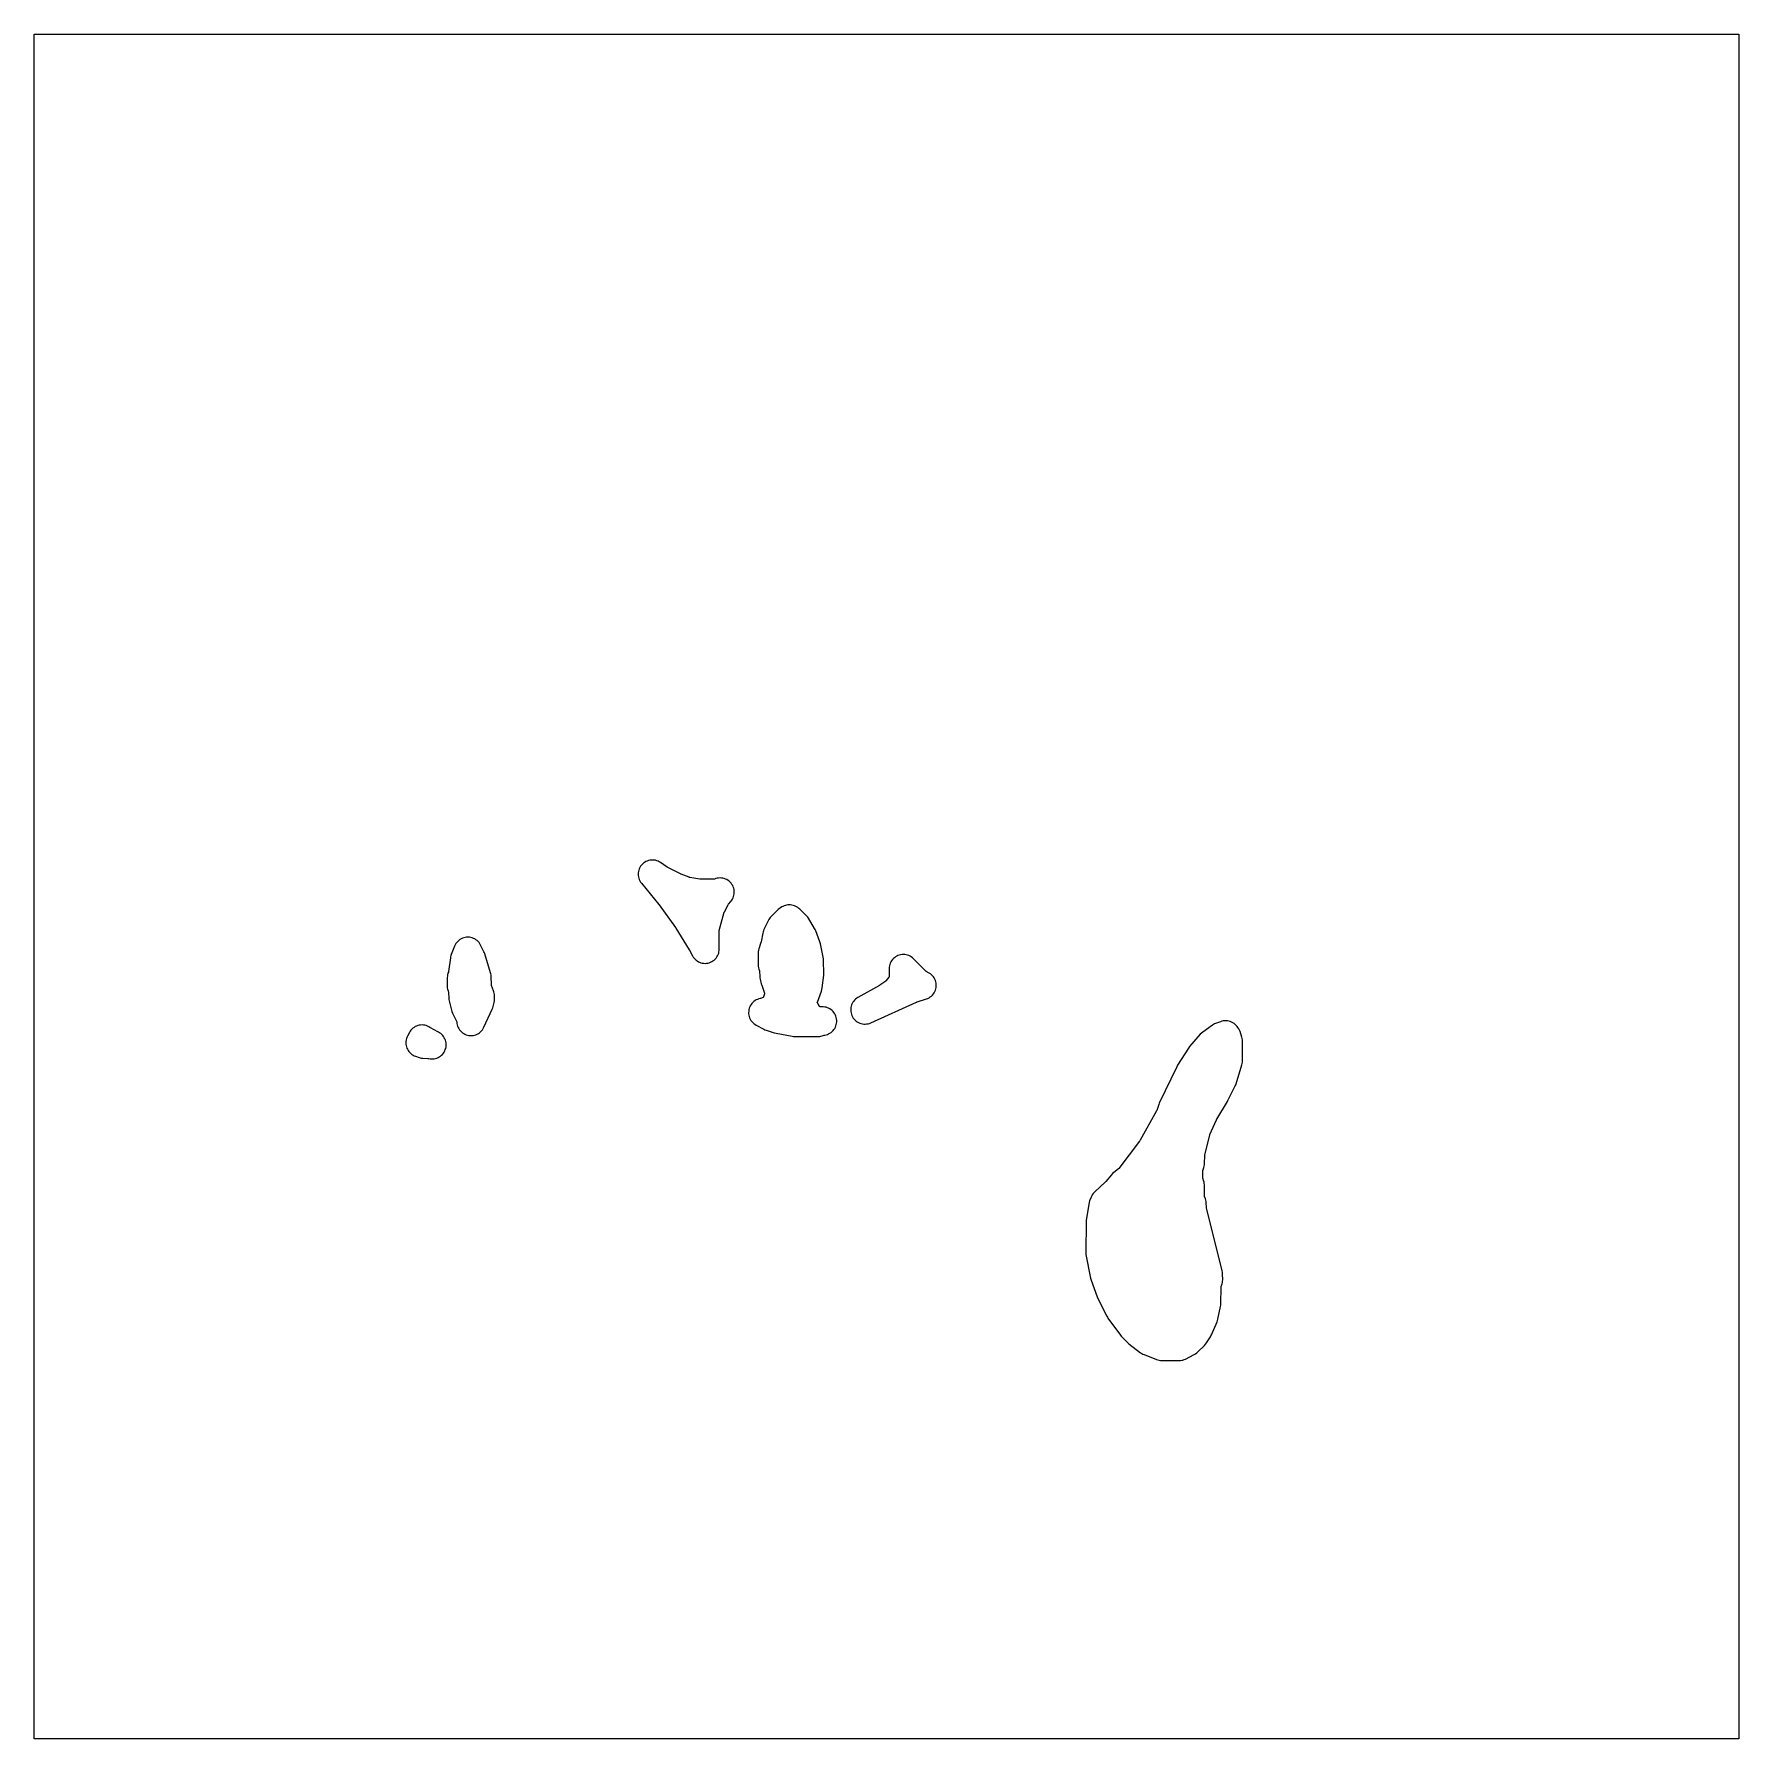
# Model space of a CAD drawing. Header units: millimetres. Extents: x 0 to 300, y 0 to 300.
import ezdxf

# ---------------------------------------------------------------- set-up
doc = ezdxf.new("R2010")
doc.units = ezdxf.units.MM
doc.layers.add('CUT', color=7, linetype='CONTINUOUS')

msp = doc.modelspace()

# ---------------------------------------------------------------- linework, layer by layer
at = {"layer": 'CUT'}
for points in [[(0, 299.9386), (0.0029, 299.9971), (0.0614, 300), (299.9386, 300), (299.9971, 299.9971), (300, 299.9386), (300, 0.0614), (299.9971, 0.0029), (299.9386, 0), (0.0614, 0), (0.0029, 0.0029), (0, 0.0614)], [(109.9796, 146.791), (110.0026, 146.76), (112.8866, 142.7577), (112.9118, 142.7215), (112.9356, 142.6843), (115.2868, 138.8697), (115.3055, 138.8382), (115.3233, 138.8061), (115.8669, 137.7932), (115.9936, 137.5826), (116.1403, 137.3855), (116.3057, 137.2037), (116.4882, 137.0391), (116.6859, 136.8932), (116.8971, 136.7673), (117.1195, 136.6629), (117.3511, 136.5807), (117.5897, 136.5218), (117.8329, 136.4865), (118.0784, 136.4752), (118.3239, 136.4882), (118.5668, 136.5251), (118.805, 136.5858), (119.0361, 136.6695), (119.2578, 136.7755), (119.468, 136.9028), (119.6647, 137.0501), (119.8461, 137.216), (120.0102, 137.3989), (120.1556, 137.5971), (120.2808, 137.8085), (120.3847, 138.0313), (120.4662, 138.2631), (120.5245, 138.5018), (120.5592, 138.7452), (120.5697, 138.9907), (120.5504, 142.1212), (120.5507, 142.1394), (120.5539, 142.1772), (120.5607, 142.2147), (120.565, 142.2319), (121.4583, 145.4542), (121.4642, 145.4734), (121.4944, 145.551), (121.5031, 145.5691), (122.1158, 146.7669), (122.1272, 146.7875), (122.1815, 146.8684), (122.1963, 146.8867), (122.6143, 147.3729), (122.7667, 147.5691), (122.8988, 147.7794), (123.0094, 148.0018), (123.0975, 148.2341), (123.162, 148.4739), (123.2024, 148.719), (123.2183, 148.9669), (123.2095, 149.2152), (123.1761, 149.4613), (123.1184, 149.7029), (123.0371, 149.9376), (122.9329, 150.1631), (122.8068, 150.3771), (122.6601, 150.5775), (122.4942, 150.7624), (122.3108, 150.93), (122.1117, 151.0785), (121.8989, 151.2065), (121.6743, 151.3127), (121.4404, 151.3962), (121.1993, 151.456), (120.9535, 151.4916), (120.7053, 151.5026), (120.4573, 151.489), (120.2119, 151.4508), (119.9714, 151.3884), (119.7414, 151.3164), (119.723, 151.3111), (119.6842, 151.303), (119.6449, 151.2986), (119.6258, 151.2979), (117.2438, 151.265), (117.225, 151.2652), (117.1474, 151.2715), (117.1288, 151.2743), (115.3839, 151.5837), (115.3648, 151.5876), (115.2871, 151.6094), (115.2687, 151.616), (113.8644, 152.1635), (113.8102, 152.1862), (113.7571, 152.2114), (111.5226, 153.3401), (111.4505, 153.3796), (111.3811, 153.4239), (110.2234, 154.2198), (110.0136, 154.3492), (109.7921, 154.4574), (109.561, 154.5432), (109.3226, 154.6058), (109.0792, 154.6447), (108.8332, 154.6594), (108.5869, 154.6498), (108.3427, 154.616), (108.1031, 154.5584), (107.8703, 154.4774), (107.6466, 154.3738), (107.4342, 154.2488), (107.2351, 154.1034), (107.0513, 153.9391), (106.8846, 153.7576), (106.7366, 153.5605), (106.6087, 153.3498), (106.5022, 153.1275), (106.418, 152.8958), (106.3572, 152.6569), (106.3201, 152.4132), (106.3072, 152.1671), (106.3186, 151.9209), (106.3542, 151.677), (106.4137, 151.4377), (106.4964, 151.2055), (106.6016, 150.9826), (106.7282, 150.7711), (106.875, 150.5732), (109.9555, 146.8212)], [(127.6346, 135.1919), (127.6453, 135.1598), (127.6503, 135.1229), (127.6516, 135.1045), (127.6929, 134.1807), (127.7158, 133.937), (127.7625, 133.6967), (127.9695, 132.8531), (128.0428, 132.6089), (128.5377, 131.2218), (128.5434, 131.2043), (128.5527, 131.1677), (128.5446, 131.1309), (128.5393, 131.1133), (128.364, 130.57), (128.3578, 130.5522), (128.3425, 130.517), (128.3086, 130.4989), (128.2914, 130.4913), (127.8432, 130.3055), (127.8246, 130.2984), (127.7846, 130.2864), (127.7662, 130.2829), (127.5271, 130.2251), (127.2948, 130.144), (127.0717, 130.0405), (126.8598, 129.9155), (126.6612, 129.7704), (126.4778, 129.6064), (126.3115, 129.4252), (126.1637, 129.2285), (126.036, 129.0183), (125.9296, 128.7965), (125.8455, 128.5653), (125.7845, 128.327), (125.7472, 128.0839), (125.734, 127.8383), (125.745, 127.5925), (125.7801, 127.3491), (125.8389, 127.1102), (125.921, 126.8783), (126.0254, 126.6556), (126.1512, 126.4442), (126.2972, 126.2462), (126.462, 126.0635), (126.6439, 125.8979), (126.8411, 125.751), (127.0519, 125.6242), (128.4163, 124.892), (128.6111, 124.7981), (128.8133, 124.7214), (130.2388, 124.2499), (130.5722, 124.1646), (133.3921, 123.6465), (133.6195, 123.6154), (133.8488, 123.6053), (138.0215, 123.6136), (138.2395, 123.6235), (138.4558, 123.6525), (138.6687, 123.7001), (138.8767, 123.7662), (139.0298, 123.8223), (139.0508, 123.8293), (139.159, 123.8558), (139.3648, 123.8985), (139.5977, 123.9712), (139.8223, 124.0662), (140.0367, 124.1826), (140.2386, 124.3194), (140.4263, 124.4752), (140.5979, 124.6485), (140.7518, 124.8378), (140.8865, 125.0411), (141.0007, 125.2566), (141.0934, 125.4822), (141.1637, 125.7158), (141.2109, 125.9551), (141.2346, 126.1979), (141.2344, 126.4418), (141.2105, 126.6845), (141.1631, 126.9238), (141.0926, 127.1573), (140.9996, 127.3828), (140.8852, 127.5982), (140.7502, 127.8014), (140.5962, 127.9904), (140.4244, 128.1636), (140.2366, 128.3192), (140.0345, 128.4558), (139.82, 128.572), (139.5953, 128.6668), (139.3623, 128.7392), (139.1235, 128.7886), (138.8809, 128.8144), (138.3275, 128.8462), (138.3088, 128.8478), (138.271, 128.8536), (138.2479, 128.8841), (138.2377, 128.8999), (137.8423, 129.5446), (137.8325, 129.5616), (137.8151, 129.5976), (137.8252, 129.6363), (137.8315, 129.6549), (138.5408, 131.57), (138.6273, 131.8545), (138.6794, 132.1474), (138.9457, 134.4207), (138.9625, 134.7381), (138.9402, 136.8387), (138.9274, 137.0666), (138.8938, 137.2923), (138.3829, 139.9028), (138.3363, 140.0988), (138.2741, 140.2903), (137.5658, 142.2043), (137.4715, 142.4258), (137.3564, 142.6371), (136.276, 144.411), (136.1592, 144.5858), (136.0282, 144.7501), (135.8838, 144.9029), (134.7669, 145.9891), (134.578, 146.1552), (134.3732, 146.3014), (134.1549, 146.4264), (134.0258, 146.4919), (133.8118, 146.5881), (133.5898, 146.6638), (133.3617, 146.7183), (133.1295, 146.7513), (132.8952, 146.7623), (132.6608, 146.7513), (132.4286, 146.7184), (132.2005, 146.6639), (131.9784, 146.5883), (131.7645, 146.4922), (131.5829, 146.4001), (131.36, 146.2723), (131.1514, 146.1223), (130.9593, 145.9517), (129.6749, 144.6871), (129.5248, 144.5257), (129.3896, 144.3517), (129.2701, 144.1665), (129.1675, 143.9715), (128.4311, 142.409), (128.3497, 142.2155), (128.2848, 142.0159), (128.2368, 141.8116), (127.9453, 140.2831), (127.9264, 140.1999), (127.9018, 140.1183), (127.5403, 139.0556), (127.4656, 138.7879), (127.421, 138.5135), (127.4072, 138.2358), (127.4193, 136.1943), (127.4324, 135.9526), (127.4689, 135.7134), (127.5283, 135.4788), (127.6101, 135.251)], [(72.9061, 134.9107), (72.833, 134.7208), (72.7656, 134.472), (72.7242, 134.2176), (72.7092, 133.9602), (72.6992, 132.4717), (72.7134, 132.1884), (72.7596, 131.9086), (72.8372, 131.6358), (72.9276, 131.3752), (72.9335, 131.3568), (72.9429, 131.318), (72.9484, 131.2785), (72.9497, 131.2593), (72.9868, 130.3726), (73.0101, 130.1215), (73.0585, 129.8741), (73.5232, 128.0051), (73.6067, 127.7354), (73.7201, 127.4767), (74.3617, 126.2129), (74.3706, 126.1941), (74.3858, 126.1541), (74.3859, 126.1528), (74.4097, 125.9075), (74.4575, 125.6658), (74.5289, 125.4299), (74.6232, 125.2022), (74.7395, 124.9849), (74.8765, 124.7801), (75.0331, 124.5898), (75.2076, 124.4158), (75.3984, 124.2599), (75.6037, 124.1235), (75.8214, 124.008), (76.0493, 123.9144), (76.2854, 123.8438), (76.5273, 123.7968), (76.7727, 123.7738), (77.0191, 123.775), (77.2642, 123.8005), (77.5056, 123.8501), (77.741, 123.9231), (77.968, 124.019), (78.1845, 124.1367), (78.3883, 124.2752), (78.5775, 124.4331), (78.7503, 124.6089), (78.9049, 124.8008), (79.0398, 125.007), (79.1538, 125.2255), (80.616, 128.4001), (80.7068, 128.6254), (80.7753, 128.8584), (80.9491, 129.5775), (81.0017, 129.8702), (81.0192, 130.1671), (81.0187, 130.7829), (81.0086, 131.0052), (80.9788, 131.2257), (80.9295, 131.4426), (80.8611, 131.6544), (80.5159, 132.5802), (80.5091, 132.6001), (80.4983, 132.6422), (80.492, 132.6852), (80.4907, 132.7062), (80.4343, 134.185), (80.4168, 134.4002), (80.3808, 134.613), (80.3265, 134.8219), (79.3131, 138.131), (79.2428, 138.3301), (79.156, 138.5225), (78.5616, 139.7038), (78.4387, 139.9206), (78.2947, 140.1241), (78.1312, 140.3122), (77.9498, 140.4831), (77.7522, 140.6351), (77.5405, 140.7667), (77.3168, 140.8765), (77.0832, 140.9635), (76.8422, 141.0269), (76.596, 141.0659), (76.3471, 141.0802), (76.0981, 141.0696), (75.8514, 141.0343), (75.6094, 140.9746), (75.3745, 140.8911), (75.1492, 140.7847), (74.9355, 140.6563), (74.7357, 140.5073), (74.5517, 140.3391), (74.3854, 140.1535), (74.2384, 139.9522), (74.1122, 139.7372), (74.008, 139.5108), (73.4166, 138.0363), (73.3468, 137.8387), (73.2938, 137.6359), (73.258, 137.4294), (72.9475, 135.0519), (72.9446, 135.033), (72.9357, 134.9945), (72.9232, 134.957), (72.9042, 134.9115)], [(144.9678, 130.468), (144.76, 130.337), (144.566, 130.1862), (144.3878, 130.0171), (144.227, 129.8314), (144.0852, 129.6307), (143.9638, 129.4171), (143.864, 129.1926), (143.7867, 128.9595), (143.7326, 128.7198), (143.7023, 128.476), (143.6961, 128.2304), (143.714, 127.9854), (143.7559, 127.7433), (143.8214, 127.5065), (143.9098, 127.2772), (144.0202, 127.0578), (144.1517, 126.8502), (144.3029, 126.6566), (144.4724, 126.4787), (144.6585, 126.3184), (144.8595, 126.177), (145.0733, 126.0561), (145.298, 125.9567), (145.5314, 125.8799), (145.7712, 125.8264), (146.015, 125.7967), (146.2607, 125.791), (146.5056, 125.8095), (146.7476, 125.8519), (146.9843, 125.9179), (146.99, 125.9198), (147.2256, 126.0116), (155.3077, 129.6426), (155.3643, 129.6663), (155.4221, 129.6872), (157.0428, 130.2276), (157.2751, 130.3182), (157.4972, 130.4314), (157.707, 130.5662), (157.9022, 130.7213), (158.0811, 130.895), (158.2418, 131.0857), (158.3826, 131.2914), (158.5023, 131.5101), (158.5996, 131.7397), (158.6736, 131.9778), (158.7234, 132.2221), (158.7487, 132.4702), (158.7491, 132.7195), (158.7247, 132.9676), (158.6757, 133.2121), (158.6026, 133.4505), (158.5062, 133.6804), (158.3873, 133.8995), (158.2471, 134.1058), (158.0871, 134.297), (157.9089, 134.4714), (157.7142, 134.6271), (157.5049, 134.7626), (156.9834, 135.0647), (156.9687, 135.0736), (156.9394, 135.0941), (156.912, 135.1172), (156.8999, 135.1288), (154.7354, 137.2942), (154.5544, 137.4583), (154.3583, 137.604), (154.149, 137.7299), (153.9283, 137.8347), (153.6985, 137.9175), (153.4617, 137.9774), (153.2202, 138.014), (152.9762, 138.0268), (152.7322, 138.0157), (152.4904, 137.9809), (152.2532, 137.9227), (152.0228, 137.8415), (151.8014, 137.7383), (151.5911, 137.614), (151.394, 137.4697), (151.2119, 137.3069), (151.0465, 137.1271), (150.8995, 136.932), (150.7722, 136.7235), (150.6659, 136.5035), (150.5816, 136.2743), (150.52, 136.0379), (150.4818, 135.7966), (150.4674, 135.5528), (150.4527, 134.14), (150.4521, 134.1216), (150.4481, 134.084), (150.4277, 134.0523), (150.4166, 134.0375), (149.9502, 133.4445), (149.9376, 133.4293), (149.9093, 133.3999), (149.8782, 133.3734), (149.8622, 133.3617), (148.8552, 132.6651), (148.8081, 132.6341), (148.7598, 132.6054)], [(185.0556, 85.7345), (185.0652, 85.4785), (185.1011, 85.2247), (185.9006, 81.1023), (185.9458, 80.9101), (186.006, 80.7221), (187.0756, 77.788), (187.1894, 77.5242), (188.7591, 74.392), (188.8609, 74.2086), (188.9777, 74.0343), (191.1782, 71.032), (191.2934, 70.8864), (191.4191, 70.7498), (192.3964, 69.7641), (192.6571, 69.5352), (194.7226, 67.9623), (194.9094, 67.833), (195.1071, 67.7212), (195.3142, 67.6278), (197.5055, 66.7572), (197.728, 66.6807), (197.9567, 66.6255), (198.1896, 66.592), (198.4247, 66.5806), (201.4755, 66.5758), (201.7099, 66.5865), (201.9424, 66.6191), (202.1707, 66.6733), (202.393, 66.7487), (202.6072, 66.8447), (204.1618, 67.6305), (204.3915, 67.7623), (204.6059, 67.9177), (204.8027, 68.0949), (205.9547, 69.2482), (206.139, 69.4542), (206.2993, 69.6794), (206.9914, 70.7745), (207.0851, 70.9357), (207.1664, 71.1034), (208.1722, 73.3894), (208.2617, 73.6243), (208.3272, 73.8669), (208.8037, 76.0669), (208.8442, 76.3124), (208.8602, 76.5606), (208.9023, 79.5183), (208.903, 79.5366), (208.9071, 79.5745), (208.9147, 79.612), (208.9194, 79.6292), (209.0518, 80.0689), (209.1109, 80.3069), (209.1463, 80.5495), (209.1579, 80.7945), (209.1559, 81.7931), (209.1365, 82.099), (209.0798, 82.4003), (206.303, 93.3946), (206.2986, 93.4142), (206.2864, 93.4967), (206.285, 93.5168), (206.2496, 94.3082), (206.2265, 94.5535), (206.1793, 94.7953), (206.1085, 95.0314), (206.003, 95.3292), (205.9964, 95.3495), (205.9863, 95.3923), (205.9808, 95.4359), (205.9798, 95.4572), (205.9438, 97.4759), (205.9257, 97.7345), (205.8809, 97.99), (205.81, 98.2394), (205.7057, 98.5447), (205.6993, 98.5652), (205.6896, 98.6084), (205.6846, 98.6525), (205.6839, 98.6739), (205.6786, 100.0065), (205.6791, 100.0269), (205.6832, 100.0688), (205.6917, 100.1101), (205.6973, 100.1297), (205.8383, 100.5783), (205.8962, 100.7962), (205.9342, 101.0184), (205.952, 101.2431), (205.9998, 102.645), (206.0011, 102.6659), (206.0131, 102.7518), (206.0177, 102.7722), (206.8895, 106.2605), (206.894, 106.2768), (206.9166, 106.343), (206.9231, 106.3586), (208.0559, 108.9313), (208.0894, 109.0012), (208.1272, 109.0688), (209.9819, 112.1529), (210.0744, 112.3211), (211.3733, 114.9123), (211.4593, 115.1037), (211.529, 115.3016), (212.5377, 118.6004), (212.5983, 118.8403), (212.6348, 119.085), (212.647, 119.3321), (212.646, 122.7313), (212.6327, 122.9883), (212.593, 123.2426), (212.5274, 123.4915), (212.2117, 124.4795), (212.1134, 124.7371), (211.9874, 124.9823), (211.8351, 125.2122), (211.7233, 125.3622), (211.5602, 125.5592), (211.3779, 125.7385), (211.1781, 125.8983), (210.9631, 126.0368), (210.735, 126.1526), (210.4964, 126.2445), (210.2495, 126.3115), (209.9971, 126.353), (209.7418, 126.3684), (209.6862, 126.3689), (209.4587, 126.3607), (209.2329, 126.3318), (209.0107, 126.2825), (208.7939, 126.2132), (207.9216, 125.8898), (207.7193, 125.8045), (207.5253, 125.7018), (207.341, 125.5825), (205.6644, 124.3894), (205.4324, 124.2025), (205.2243, 123.9893), (203.3479, 121.8231), (203.133, 121.5355), (201.2246, 118.5586), (201.0743, 118.2886), (198.0099, 111.8858), (197.9037, 111.6279), (197.5442, 110.5944), (197.5382, 110.5781), (197.5087, 110.5126), (197.5006, 110.4972), (194.6213, 105.3416), (194.5785, 105.2707), (194.531, 105.2029), (190.9129, 100.3915), (190.9017, 100.3773), (190.8765, 100.3495), (190.8487, 100.324), (190.835, 100.313), (190.0081, 99.6818), (189.7826, 99.4872), (189.5818, 99.2673), (188.6253, 98.0853), (188.6221, 98.0814), (188.5707, 98.0266), (188.5578, 98.0143), (186.6517, 96.2824), (186.4908, 96.1223), (186.345, 95.9481), (186.2157, 95.7615), (186.1038, 95.5639), (186.0103, 95.3569), (185.7395, 94.6767), (185.649, 94.4054), (185.5902, 94.1255), (185.1534, 91.2349), (185.1255, 90.8952)], [(69.301, 119.7508), (69.339, 119.7454), (69.4326, 119.7228), (69.6707, 119.6773), (69.912, 119.6552), (70.1544, 119.6565), (70.3955, 119.6813), (70.6331, 119.7293), (70.8649, 119.8001), (71.0888, 119.893), (71.3026, 120.0072), (71.5044, 120.1415), (71.6922, 120.2947), (71.8643, 120.4654), (72.019, 120.652), (72.1549, 120.8527), (72.2708, 121.0656), (72.3655, 121.2887), (72.4382, 121.5199), (72.4881, 121.7571), (72.5148, 121.998), (72.5181, 122.2404), (72.4979, 122.4819), (72.4544, 122.7204), (72.388, 122.9535), (72.2993, 123.1791), (72.1892, 123.395), (72.0587, 123.5993), (71.9091, 123.7899), (71.7417, 123.9652), (71.5581, 124.1235), (71.36, 124.2632), (71.1493, 124.3831), (71.0541, 124.4313), (69.7286, 125.1497), (69.7107, 125.1599), (69.6623, 125.1931), (69.4515, 125.3227), (69.2288, 125.4307), (68.9966, 125.5163), (68.757, 125.5784), (68.5125, 125.6166), (68.2654, 125.6304), (68.0181, 125.6197), (67.7731, 125.5846), (67.5328, 125.5255), (67.2995, 125.4429), (67.0755, 125.3376), (66.8631, 125.2107), (66.6642, 125.0634), (66.4808, 124.8971), (66.3148, 124.7136), (66.1678, 124.5145), (66.0411, 124.3019), (65.7055, 123.6692), (65.6028, 123.4507), (65.5217, 123.2233), (65.4629, 122.9892), (65.4269, 122.7505), (65.4141, 122.5094), (65.4246, 122.2682), (65.4584, 122.0292), (65.515, 121.7945), (65.5941, 121.5664), (65.6947, 121.3469), (65.8161, 121.1382), (65.957, 120.9422), (66.1162, 120.7607), (66.2921, 120.5954), (66.4831, 120.4478), (66.6875, 120.3193), (66.9034, 120.2112), (67.1286, 120.1243), (67.7499, 119.9188), (67.9665, 119.8577), (68.1878, 119.8164), (68.4119, 119.7952), (69.2824, 119.7522)]]:
    msp.add_lwpolyline(points, close=True, dxfattribs=at)

doc.saveas('drawing.dxf')
